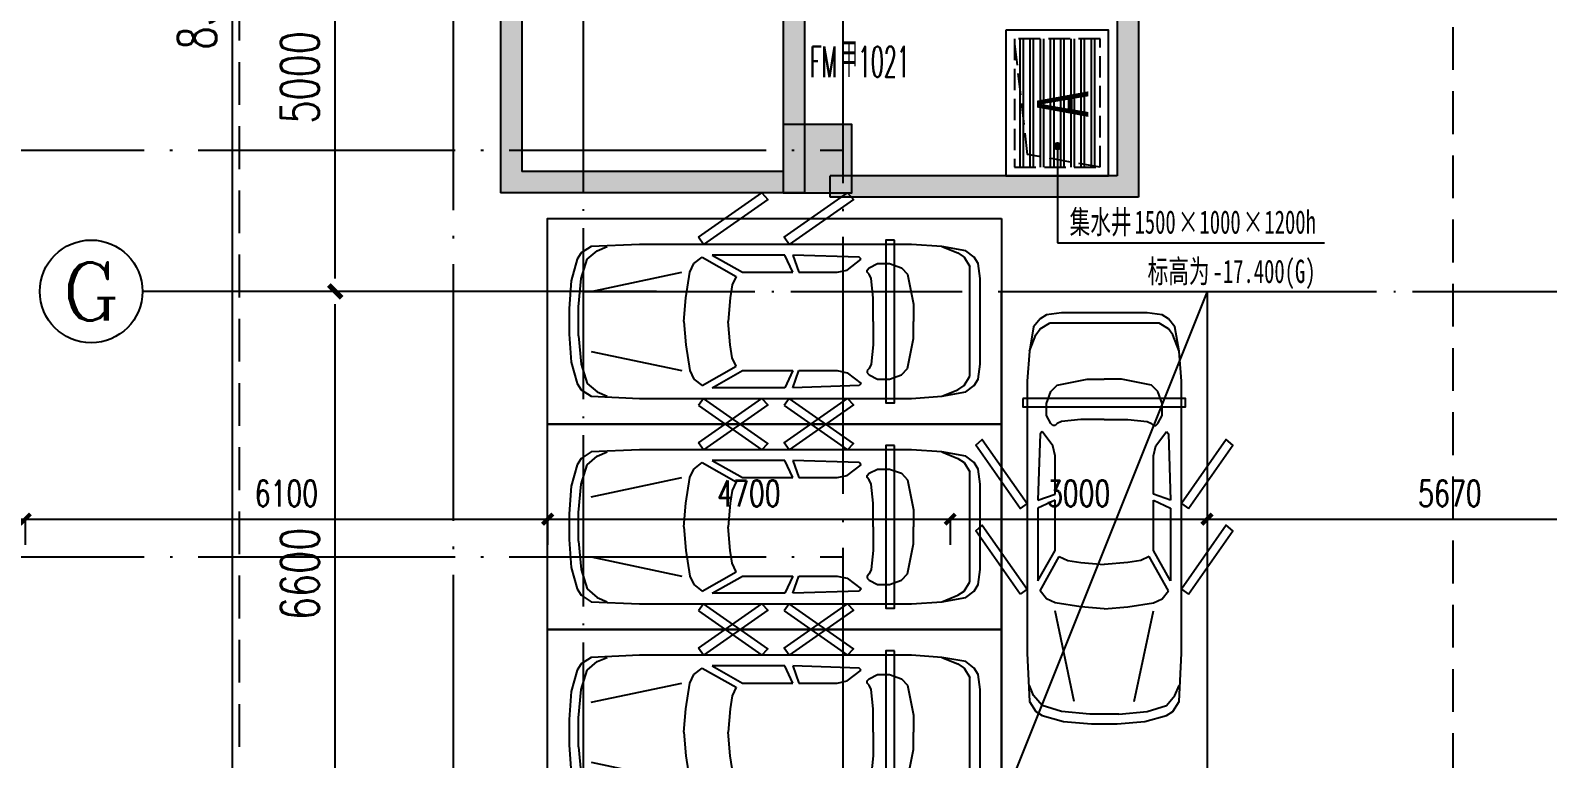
# Model space of a CAD drawing. Header units: millimetres. Extents: x 12325263 to 13848842, y -1463133 to 573208.
# Drawn here: x 12538387 to 12556104, y -1353345 to -1344837 of the extents above; entities that cross this region are included whole.
import ezdxf
from ezdxf.enums import TextEntityAlignment as Align

# ---------------------------------------------------------------- set-up
doc = ezdxf.new("R2010")
doc.units = ezdxf.units.MM
doc.header["$LTSCALE"] = 1000
for name, pattern in [('DASH', [0.35, 0.25, -0.1]), ('DASHED2', [0.375, 0.25, -0.125]), ('DOTE', [2.42, 2, -0.2, 0.02, -0.2]), ('地下室负三层平面图$0$-3F平面$0$$AUDIT_BAD_LTYPE2', [0])]:
    doc.linetypes.add(name, pattern=pattern)
for name, color, linetype in [('A-ANNO-DIMS', 83, 'Continuous'), ('A-AXIS', 16, 'DOTE'), ('A-WALL-PATT', 8, 'Continuous'), ('A_WALL(防火墙)', 151, 'Continuous'), ('AXIS', 3, 'Continuous'), ('AXIS_TEXT', 7, 'Continuous'), ('DOOR_FIRE_TEXT', 7, 'Continuous'), ('DOTE', 16, 'DOTE'), ('G-合 -3F地下室墙柱$0$COLUMN', 6, 'Continuous'), ('J-集水井', 40, 'Continuous'), ('PUB_HATCH', 8, 'Continuous'), ('PUB_TEXT', 7, 'Continuous'), ('人防墙', 6, 'Continuous'), ('商业酒店共享车位', 53, 'Continuous'), ('水沟+分水线', 133, 'Continuous'), ('车道中心线', 6, 'Continuous')]:
    doc.layers.add(name, color=color, linetype=linetype)
doc.styles.add('-黑体', font='simhei.ttf')
doc.styles.add('_TCH_AXIS', font='COMPLEX', dxfattribs={"bigfont": 'GBCBIG'})
doc.styles.add('_TCH_DIM_T3', font='SIMPLEX.shx', dxfattribs={"width": 0.705882, "bigfont": 'GBCBIG.shx'})
doc.styles.add('_TCH_WINDOW', font='SIMPLEX', dxfattribs={"width": 0.7, "height": 3.5, "bigfont": 'GBCBIG'})
doc.styles.add('COMPLEX', font='COMPLEX')
doc.styles.add('宋体', font='', dxfattribs={"width": 0.65})
doc.styles.get('宋体').set_extended_font_data('SimSun')
doc.dimstyles.new('_TCH_ARCH&&120', dxfattribs={"dimtxt": 306, "dimasz": 120, "dimexe": 300, "dimexo": 360, "dimgap": 147, "dimtad": 1, "dimdec": 0, "dimzin": 0, "dimdsep": 46, "dimtxsty": '_TCH_DIM_T3', "dimblk": 'ARCHTICK', "dimcen": 0.09, "dimclrt": 7, "dimazin": 2, "dimtfac": 1, "dimtdec": 0, "dimtix": 1, "dimtmove": 2, "dimatfit": 3, "dimfxl": 1, "dimfxlon": 1, "dimtolj": 1, "dimtzin": 0, "dimarcsym": 0})
doc.dimstyles.new('_TCH_ARCH&&150', dxfattribs={"dimtxt": 446.25, "dimasz": 150, "dimexe": 375, "dimexo": 450, "dimgap": 189.375, "dimtad": 1, "dimdec": 0, "dimzin": 0, "dimdsep": 46, "dimtxsty": '_TCH_DIM_T3', "dimblk": 'asdggshdfhsg_ArchTick', "dimcen": 0.09, "dimclrt": 7, "dimazin": 2, "dimtfac": 1, "dimtdec": 0, "dimtix": 1, "dimtmove": 2, "dimatfit": 3, "dimfxl": 1, "dimtolj": 1, "dimtzin": 0, "dimarcsym": 0})

# ---------------------------------------------------------------- blocks, each defined once
blk = doc.blocks.new('asdgafgf20230228-rf3')
at = {"layer": 'PUB_HATCH'}
for points in [[(1150, 26150), (900, 26400), (900, 13600), (1150, 13850)], [(4450, 19200), (4200, 19500), (4200, 13850), (4450, 13600)], [(8100, 15700), (8100, 13800), (8350, 13550), (8350, 15700)], [(4450, 13600), (4200, 13850), (1150, 13850), (900, 13600)], [(8350, 13550), (8100, 13800), (4751, 13800), (4751, 13550)]]:
    blk.add_hatch(color=256, dxfattribs=at).paths.add_polyline_path(points)
at = {"layer": '人防墙'}
for p, q in [((900, 26400), (900, 13600)), ((1150, 26150), (1150, 13850)), ((4200, 19500), (4200, 13850)), ((4450, 19200), (4450, 13600)), ((8100, 15700), (8100, 13800)), ((8350, 15700), (8350, 13550)), ((4200, 13850), (1150, 13850)), ((8100, 13800), (4751, 13800)), ((4751, 13550), (4751, 13800)), ((4450, 13600), (900, 13600)), ((8350, 13550), (4751, 13550))]:
    blk.add_line(p, q, dxfattribs=at)
blk = doc.blocks.new('A$C29311F2C')
at = {"layer": 'DOTE', "linetype": 'DOTE', "ltscale": 1.5}
for p, q in [((151904, 72413.1), (144763.1, 113082.9)), ((147477.5, 71313.8, 0), (140281.6, 112296, 0)), ((109732.2, 80140.6, 0), (149326.5, 87092.8)), ((110553.7, 75462.2, 0), (150148, 82414.4))]:
    blk.add_line(p, q, dxfattribs=at)
blk = doc.blocks.new('asdfasdgdrg')
at = {"layer": '车道中心线', "linetype": 'DASHED2', "ltscale": 2}
for p, q in [((-59056, -11591), (-59056, -40445)), ((-44886, -29932), (-44886, -74746))]:
    blk.add_line(p, q, dxfattribs=at)
blk = doc.blocks.new('asdfsfsdf')
at = {"color": 253, "linetype": '地下室负三层平面图$0$-3F平面$0$$AUDIT_BAD_LTYPE2', "transparency": 33554559, "extrusion": (0.000447791, 3.52996e-16, 1)}
for p, q in [((-500, -141, 0), (-725, -212, 0)), ((-169, -110, 0), (-500, -141, 0)), ((169, -110, 0), (-169, -110, 0)), ((169, -110, 0), (500, -141, 0)), ((500, -141, 0), (725, -212, 0)), ((-825, -329, 0), (-875, -447, 0)), ((-725, -212, 0), (-825, -329, 0)), ((-350, -259, 0), (-575, -1318, 0)), ((350, -259, 0), (575, -1318, 0)), ((725, -212, 0), (825, -329, 0)), ((825, -329, 0), (875, -447, 0)), ((-575, -1412, 0), (-675, -1459, 0)), ((-275, -1365, 0), (-575, -1412, 0)), ((0, -1341), (-275, -1365, 0)), ((0, -1341), (275, -1365, 0)), ((275, -1365, 0), (575, -1412, 0)), ((575, -1412, 0), (675, -1459, 0)), ((-675, -1459, 0), (-750, -1553, 0)), ((-750, -1553, 0), (-525, -1953, 0)), ((750, -1553, 0), (525, -1953, 0)), ((675, -1459, 0), (750, -1553, 0)), ((-775, -2518, 0), (-775, -1671, 0)), ((-775, -1671, 0), (-575, -2024, 0)), ((775, -1671, 0), (575, -2024, 0)), ((775, -2518, 0), (775, -1671, 0)), ((-525, -1953, 0), (-425, -1906, 0)), ((-425, -1906, 0), (-275, -1882, 0)), ((-275, -1882, 0), (0, -1859)), ((275, -1882, 0), (0, -1859)), ((425, -1906, 0), (275, -1882, 0)), ((525, -1953, 0), (425, -1906, 0)), ((-575, -2024, 0), (-575, -2612, 0)), ((575, -2024, 0), (575, -2612, 0)), ((-575, -2612, 0), (-775, -2518, 0)), ((-775, -2612, 0), (-575, -2682, 0)), ((-750, -3388, 0), (-775, -2612, 0)), ((575, -2612, 0), (775, -2518, 0)), ((775, -2612, 0), (575, -2682, 0)), ((750, -3388, 0), (775, -2612, 0)), ((-575, -2682, 0), (-575, -3129, 0)), ((575, -2682, 0), (575, -3129, 0)), ((-575, -3129, 0), (-600, -3247, 0)), ((575, -3129, 0), (600, -3247, 0)), ((-600, -3247, 0), (-725, -3412, 0)), ((600, -3247, 0), (725, -3412, 0)), ((-725, -3412, 0), (-750, -3388, 0)), ((-625, -3506, 0), (-675, -3600, 0)), ((-600, -3482, 0), (-625, -3506, 0)), ((-575, -3482, 0), (-600, -3482, 0)), ((-550, -3506, 0), (-575, -3482, 0)), ((-500, -3529, 0), (-550, -3506, 0)), ((-275, -3553, 0), (-500, -3529, 0)), ((275, -3553, 0), (500, -3529, 0)), ((500, -3529, 0), (550, -3506, 0)), ((550, -3506, 0), (575, -3482, 0)), ((575, -3482, 0), (600, -3482, 0)), ((600, -3482, 0), (625, -3506, 0)), ((625, -3506, 0), (675, -3600, 0)), ((725, -3412, 0), (750, -3388, 0)), ((-675, -3600, 0), (-675, -3741, 0)), ((0, -3553), (-275, -3553, 0)), ((0, -3553), (275, -3553, 0)), ((675, -3600, 0), (675, -3741, 0)), ((-675, -3741, 0), (-625, -3882, 0)), ((-625, -3882, 0), (-550, -3953, 0)), ((625, -3882, 0), (550, -3953, 0)), ((675, -3741, 0), (625, -3882, 0)), ((-550, -3953, 0), (-200, -4024, 0)), ((-200, -4024, 0), (0, -4024)), ((200, -4024, 0), (0, -4024)), ((550, -3953, 0), (200, -4024, 0)), ((-875, -4353, 0), (-800, -4541, 0)), ((875, -4353, 0), (800, -4541, 0)), ((-800, -4541, 0), (-750, -4612, 0)), ((800, -4541, 0), (750, -4612, 0)), ((-750, -4612, 0), (-641, -4680, 0)), ((641, -4680, 0), (-641, -4680, 0)), ((750, -4612, 0), (641, -4680, 0))]:
    blk.add_line(p, q, dxfattribs=at)
for points in [[(-475, -24), (-150, 0), (150, 0), (475, -24), (725, -94), (800, -141), (875, -259), (900, -824), (900, -4000), (875, -4353), (825, -4635), (750, -4729), (675, -4776), (500, -4800), (-500, -4800), (-675, -4776), (-750, -4729), (-825, -4635), (-875, -4353), (-900, -4000), (-900, -824), (-875, -259), (-800, -141), (-725, -94)], [(-982, -1513), (-1500, -2253), (-1425, -2321), (-900, -1571)]]:
    blk.add_lwpolyline(points, close=True, dxfattribs=at)
at = {"color": 253, "linetype": '地下室负三层平面图$0$-3F平面$0$$AUDIT_BAD_LTYPE2', "transparency": 33554559, "extrusion": (0.000447791, 3.52996e-16, 1), "elevation": 0}
for points in [[(982, -1513), (1500, -2253), (1425, -2321), (900, -1571)], [(-900, -2571), (-982, -2513), (-1500, -3253), (-1425, -3321)], [(982, -2513), (1500, -3253), (1425, -3321), (900, -2571)]]:
    blk.add_lwpolyline(points, close=True, dxfattribs=at)
blk = doc.blocks.new('A$C06465456')
for points in [[(0, 5300), (2400, 5300), (2400, 0), (0, 0)], [(250, 4050), (250, 3950), (2150, 3950), (2150, 4050)]]:
    blk.add_lwpolyline(points, close=True)
at = {"xscale": -1, "rotation": 180}
blk.add_blockref('asdfsfsdf', (1200, 250), dxfattribs=at)
blk = doc.blocks.new('A$C122A6A94')
blk.add_line((0, 2400), (6000, 0))
for points in [[(0, 0), (0, 2400), (6000, 2400), (6000, 0)], [(1250, 250), (1350, 250), (1350, 2150), (1250, 2150)]]:
    blk.add_lwpolyline(points, close=True)
at = {"xscale": -1, "rotation": 270}
blk.add_blockref('asdfsfsdf', (5050, 1200), dxfattribs=at)
blk = doc.blocks.new('_AXISO')
blk.add_circle((0, 0), 0.5)
at = {"layer": 'AXIS_TEXT', "style": 'COMPLEX', "width": 1.041667}
blk.add_attdef('A', text='', height=0.56, dxfattribs=at).set_placement((-0.25, -0.28), (0.25, -0.28), align=Align.FIT)
blk = doc.blocks.new('asdggshdfhsg_ArchTick')
at = {"color": 0, "linetype": 'ByBlock', "const_width": 0.4}
blk.add_lwpolyline([(-0.5, -0.5), (0.5, 0.5)], dxfattribs=at)
blk = doc.blocks.new('*D5258')
at = {"layer": 'AXIS', "color": 0, "lineweight": -2, "transparency": 16777216}
for p, q in [((12411817, 1078990), (12406942, 1078990)), ((12407317, 996140), (12407317, 1078840)), ((12411817, 995990), (12406942, 995990))]:
    blk.add_line(p, q, dxfattribs=at)
at = {"layer": 'Defpoints', "color": 0, "transparency": 16777216}
for p in [(12407317, 1078990), (12412267, 1078990), (12412267, 995990)]:
    blk.add_point(p, dxfattribs=at)
at = {"layer": 'AXIS', "color": 0, "lineweight": -2, "transparency": 16777216, "xscale": 150, "yscale": 150, "zscale": 150}
for p, rotation in [((12407317, 1078990), 90), ((12407317, 995990), 270)]:
    blk.add_blockref('asdggshdfhsg_ArchTick', p, dxfattribs=dict(at, rotation=rotation))
at = {"layer": 'AXIS', "color": 7, "transparency": 16777216, "insert": (12406904, 1037490), "char_height": 446.2, "attachment_point": 5, "rotation": 90, "style": '_TCH_DIM_T3'}
blk.add_mtext('\\A1;83000', dxfattribs=at)
blk = doc.blocks.new('*D5265')
at = {"layer": 'AXIS', "color": 0, "lineweight": -2, "transparency": 16777216}
for p, q in [((12411816.81071, 1033989.75909), (12408141.81071, 1033989.75909)), ((12408516.81071, 1027539.75909), (12408516.81071, 1033839.75909)), ((12411816.81071, 1027389.75909), (12408141.81071, 1027389.75909))]:
    blk.add_line(p, q, dxfattribs=at)
at = {"layer": 'Defpoints', "color": 0, "transparency": 16777216}
for p in [(12408516.81071, 1033989.75909), (12412266.81071, 1033989.75909), (12412266.81071, 1027389.75909)]:
    blk.add_point(p, dxfattribs=at)
at = {"layer": 'AXIS', "color": 0, "lineweight": -2, "transparency": 16777216, "xscale": 150, "yscale": 150, "zscale": 150}
for p, rotation in [((12408516.81071, 1033989.75909), 90), ((12408516.81071, 1027389.75909), 270)]:
    blk.add_blockref('asdggshdfhsg_ArchTick', p, dxfattribs=dict(at, rotation=rotation))
at = {"layer": 'AXIS', "color": 7, "transparency": 16777216, "insert": (12408104.31071, 1030689.75909), "char_height": 446.25, "attachment_point": 5, "rotation": 90, "style": '_TCH_DIM_T3'}
blk.add_mtext('\\A1;6600', dxfattribs=at)
blk = doc.blocks.new('*D5266')
at = {"layer": 'AXIS', "color": 0, "lineweight": -2, "transparency": 16777216}
for p, q in [((12411817, 1038990), (12408142, 1038990)), ((12408517, 1034140), (12408517, 1038840)), ((12411817, 1033990), (12408142, 1033990))]:
    blk.add_line(p, q, dxfattribs=at)
at = {"layer": 'Defpoints', "color": 0, "transparency": 16777216}
for p in [(12408517, 1038990), (12412267, 1038990), (12412267, 1033990)]:
    blk.add_point(p, dxfattribs=at)
at = {"layer": 'AXIS', "color": 0, "lineweight": -2, "transparency": 16777216, "xscale": 150, "yscale": 150, "zscale": 150}
for p, rotation in [((12408517, 1038990), 90), ((12408517, 1033990), 270)]:
    blk.add_blockref('asdggshdfhsg_ArchTick', p, dxfattribs=dict(at, rotation=rotation))
at = {"layer": 'AXIS', "color": 7, "transparency": 16777216, "insert": (12408104, 1036490), "char_height": 446.2, "attachment_point": 5, "rotation": 90, "style": '_TCH_DIM_T3'}
blk.add_mtext('\\A1;5000', dxfattribs=at)
blk = doc.blocks.new('A$C0F4A4D7E')
at = {"layer": 'J-集水井', "linetype": 'DASH'}
h = blk.add_hatch(dxfattribs=at)
h.set_pattern_fill('ANSI32', color=98, scale=25, angle=495, style=0)
h.set_pattern_definition([(180, (200, -200), (-2e-09, -119.0625), []), (180, (160.31, -160.31), (-2e-09, -119.0625), [])])
edge = h.paths.add_edge_path()
edge.add_line((0, 0), (1500, 0))
edge.add_line((1500, 0), (1500, 1000))
edge.add_line((1500, 1000), (0, 1000))
edge.add_line((0, 1000), (0, 0))
at = {"layer": 'J-集水井', "color": 251, "linetype": 'Continuous'}
blk.add_lwpolyline([(1600, 1100), (-100, 1100), (-100, -100), (1600, -100)], close=True, dxfattribs=at)
at = {"layer": 'J-集水井', "linetype": 'DASH'}
blk.add_lwpolyline([(1500, 1000), (0, 1000), (0, 0), (1500, 0)], close=True, dxfattribs=at)
blk.add_lwpolyline([(0, 0), (151, 847), (1500, 1000)], dxfattribs=at)
at = {"layer": 'J-集水井', "color": 7, "style": '-黑体', "width": 0.8}
blk.add_text('A', height=600, rotation=0, dxfattribs=at).set_placement((575, 136))
blk = doc.blocks.new('_FZH')
blk.add_lwpolyline([(-0.5, -0.5), (0.5, -0.5), (0.5, 0.5), (-0.5, 0.5)], close=True)
at = {"layer": 'PUB_HATCH'}
blk.add_solid([(-0.5, -0.5), (0.5, -0.5), (-0.5, 0.5), (0.5, 0.5)], dxfattribs=at)
blk = doc.blocks.new('asdggG-合 -3F地下室墙柱')
at = {"layer": 'G-合 -3F地下室墙柱$0$COLUMN', "color": 2, "xscale": 800.0000001000512, "yscale": 799.9999977724053, "zscale": 799.9999977724053, "rotation": 9.958774286284708}
blk.add_blockref('_FZH', (711592082, 2542225480), dxfattribs=at)
blk = doc.blocks.new('_ArchTick')
at = {"color": 0, "linetype": 'ByBlock', "const_width": 0.4}
blk.add_lwpolyline([(-0.5, -0.5), (0.5, 0.5)], dxfattribs=at)
blk = doc.blocks.new('*D3703')
at = {"layer": 'A-ANNO-DIMS', "color": 0, "lineweight": -2, "transparency": 16777216}
for p, q in [((12533027, -1350546), (12533027, -1350847)), ((12533027, -1350547), (12538327, -1350547)), ((12538327, -1350546), (12538327, -1350847))]:
    blk.add_line(p, q, dxfattribs=at)
at = {"layer": 'Defpoints', "color": 0, "transparency": 16777216}
for p in [(12533027, -1349337), (12538327, -1349337), (12538327, -1350547)]:
    blk.add_point(p, dxfattribs=at)
at = {"layer": 'A-ANNO-DIMS', "color": 0, "lineweight": -2, "transparency": 16777216, "xscale": 120, "yscale": 120, "zscale": 120, "rotation": 180}
blk.add_blockref('_ArchTick', (12533027, -1350547), dxfattribs=at)
at = {"layer": 'A-ANNO-DIMS', "color": 0, "lineweight": -2, "transparency": 16777216, "xscale": 120, "yscale": 120, "zscale": 120}
blk.add_blockref('_ArchTick', (12538327, -1350547), dxfattribs=at)
at = {"layer": 'A-ANNO-DIMS', "color": 7, "transparency": 16777216, "insert": (12535677, -1350247), "char_height": 306, "attachment_point": 5, "style": '_TCH_DIM_T3'}
blk.add_mtext('\\A1;5300', dxfattribs=at)
blk = doc.blocks.new('*D3704')
at = {"layer": 'A-ANNO-DIMS', "color": 0, "lineweight": -2, "transparency": 16777216}
for p, q in [((12538327, -1350546), (12538327, -1350847)), ((12538327, -1350547), (12544427, -1350547)), ((12544427, -1350546), (12544427, -1350847))]:
    blk.add_line(p, q, dxfattribs=at)
at = {"layer": 'Defpoints', "color": 0, "transparency": 16777216}
for p in [(12538327, -1349337), (12544427, -1349337), (12544427, -1350547)]:
    blk.add_point(p, dxfattribs=at)
at = {"layer": 'A-ANNO-DIMS', "color": 0, "lineweight": -2, "transparency": 16777216, "xscale": 120, "yscale": 120, "zscale": 120, "rotation": 180}
blk.add_blockref('_ArchTick', (12538327, -1350547), dxfattribs=at)
at = {"layer": 'A-ANNO-DIMS', "color": 0, "lineweight": -2, "transparency": 16777216, "xscale": 120, "yscale": 120, "zscale": 120}
blk.add_blockref('_ArchTick', (12544427, -1350547), dxfattribs=at)
at = {"layer": 'A-ANNO-DIMS', "color": 7, "transparency": 16777216, "insert": (12541377, -1350247), "char_height": 306, "attachment_point": 5, "style": '_TCH_DIM_T3'}
blk.add_mtext('\\A1;6100', dxfattribs=at)
blk = doc.blocks.new('*D3705')
at = {"layer": 'A-ANNO-DIMS', "color": 0, "lineweight": -2, "transparency": 16777216}
for p, q in [((12544427, -1350546), (12544427, -1350847)), ((12544427, -1350547), (12549127, -1350547)), ((12549127, -1350546), (12549127, -1350847))]:
    blk.add_line(p, q, dxfattribs=at)
at = {"layer": 'Defpoints', "color": 0, "transparency": 16777216}
for p in [(12544427, -1349337), (12549127, -1349337), (12549127, -1350547)]:
    blk.add_point(p, dxfattribs=at)
at = {"layer": 'A-ANNO-DIMS', "color": 0, "lineweight": -2, "transparency": 16777216, "xscale": 120, "yscale": 120, "zscale": 120, "rotation": 180}
blk.add_blockref('_ArchTick', (12544427, -1350547), dxfattribs=at)
at = {"layer": 'A-ANNO-DIMS', "color": 0, "lineweight": -2, "transparency": 16777216, "xscale": 120, "yscale": 120, "zscale": 120}
blk.add_blockref('_ArchTick', (12549127, -1350547), dxfattribs=at)
at = {"layer": 'A-ANNO-DIMS', "color": 7, "transparency": 16777216, "insert": (12546777, -1350247), "char_height": 306, "attachment_point": 5, "style": '_TCH_DIM_T3'}
blk.add_mtext('\\A1;4700', dxfattribs=at)
blk = doc.blocks.new('*D3706')
at = {"layer": 'A-ANNO-DIMS', "color": 0, "lineweight": -2, "transparency": 16777216}
for p, q in [((12549127, -1350546), (12549127, -1350847)), ((12549127, -1350547), (12552127, -1350547)), ((12552127, -1350546), (12552127, -1350847))]:
    blk.add_line(p, q, dxfattribs=at)
at = {"layer": 'Defpoints', "color": 0, "transparency": 16777216}
for p in [(12549127, -1349337), (12552127, -1349337), (12552127, -1350547)]:
    blk.add_point(p, dxfattribs=at)
at = {"layer": 'A-ANNO-DIMS', "color": 0, "lineweight": -2, "transparency": 16777216, "xscale": 120, "yscale": 120, "zscale": 120, "rotation": 180}
blk.add_blockref('_ArchTick', (12549127, -1350547), dxfattribs=at)
at = {"layer": 'A-ANNO-DIMS', "color": 0, "lineweight": -2, "transparency": 16777216, "xscale": 120, "yscale": 120, "zscale": 120}
blk.add_blockref('_ArchTick', (12552127, -1350547), dxfattribs=at)
at = {"layer": 'A-ANNO-DIMS', "color": 7, "transparency": 16777216, "insert": (12550627, -1350247), "char_height": 306, "attachment_point": 5, "style": '_TCH_DIM_T3'}
blk.add_mtext('\\A1;3000', dxfattribs=at)
blk = doc.blocks.new('*D3707')
at = {"layer": 'A-ANNO-DIMS', "color": 0, "lineweight": -2, "transparency": 16777216}
for p, q in [((12552127, -1350546), (12552127, -1350847)), ((12552127, -1350547), (12557797, -1350547)), ((12557797, -1350546), (12557797, -1350847))]:
    blk.add_line(p, q, dxfattribs=at)
at = {"layer": 'Defpoints', "color": 0, "transparency": 16777216}
for p in [(12552127, -1349337), (12557797, -1349337), (12557797, -1350547)]:
    blk.add_point(p, dxfattribs=at)
at = {"layer": 'A-ANNO-DIMS', "color": 0, "lineweight": -2, "transparency": 16777216, "xscale": 120, "yscale": 120, "zscale": 120, "rotation": 180}
blk.add_blockref('_ArchTick', (12552127, -1350547), dxfattribs=at)
at = {"layer": 'A-ANNO-DIMS', "color": 0, "lineweight": -2, "transparency": 16777216, "xscale": 120, "yscale": 120, "zscale": 120}
blk.add_blockref('_ArchTick', (12557797, -1350547), dxfattribs=at)
at = {"layer": 'A-ANNO-DIMS', "color": 7, "transparency": 16777216, "insert": (12554962, -1350247), "char_height": 306, "attachment_point": 5, "style": '_TCH_DIM_T3'}
blk.add_mtext('\\A1;5670', dxfattribs=at)
blk = doc.blocks.new('qlzw')
at = {"layer": 'A-AXIS'}
for p, q in [((12411416.8, 979489.8), (12411416.8, 1082089.8)), ((12411416.8, 1033989.8), (12486866.8, 1033989.8))]:
    blk.add_line(p, q, dxfattribs=at)
at = {"layer": 'AXIS'}
blk.add_line((12412266.8, 1033989.8), (12406266.8, 1033989.8), dxfattribs=at)
ref = blk.add_blockref('_AXISO', (12405666.8, 1033989.8), dxfattribs=dict(at, xscale=1200, yscale=1200, zscale=1200))
ref.add_attrib('A', 'G', dxfattribs={"layer": 'AXIS_TEXT', "height": 678.8, "style": '_TCH_AXIS', "width": 1.166667}).set_placement((12405327.4, 1033650.3), (12406006.2, 1033650.3), align=Align.FIT)
for p1, p2, distance, picture, middle in [((12412266.8, 995989.8), (12412266.8, 1078989.8), 4950, '*D5258', (12406904.3, 1037489.8)), ((12412266.8, 1033989.8), (12412266.8, 1038989.8), 3750, '*D5266', (12408104.3, 1036489.8)), ((12412266.8, 1027389.8), (12412266.8, 1033989.8), 3750, '*D5265', (12408104.3, 1030689.8))]:
    dim = blk.add_aligned_dim(p1=p1, p2=p2, distance=distance, dimstyle='_TCH_ARCH&&150', dxfattribs=at)
    dim.commit()
    dim.dimension.update_dxf_attribs({"geometry": picture, "text_midpoint": middle})

msp = doc.modelspace()

# ---------------------------------------------------------------- hatches: boundary and pattern name
at = {"layer": 'A-WALL-PATT'}
h = msp.add_hatch(dxfattribs=at)
h.set_pattern_fill('ANSI37', color=252, scale=400)
h.set_pattern_definition([(45, (0, 0), (-449.012806, 449.012806), []), (135, (0, 0), (-449.012806, -449.012806), [])])
h.paths.add_polyline_path([(12504241.6, -1283958), (12637591.6, -1283958), (12637591.6, -1405608), (12504241.6, -1405608)])
h.paths.add_polyline_path([(12536667.4, -1284257.5), (12508912.2, -1303721.7), (12510476.6, -1305952.6), (12510476.6, -1360683.5), (12523697, -1360697.5), (12523657.2, -1398386.8), (12613949.5, -1398386.7), (12628138.6, -1317575.9), (12611264, -1314613), (12574996.8, -1314613), (12574997.8, -1307236.8), (12568296.8, -1307236.8), (12568296.8, -1310085.9), (12554779.2, -1310084.1)], flags=16)

# ---------------------------------------------------------------- linework, layer by layer
at = {"layer": 'AXIS'}
for p, q in [((12550380.3, -1346190), (12550380.3, -1347320)), ((12550380.3, -1347320), (12553500, -1347320))]:
    msp.add_line(p, q, dxfattribs=at)
at = {"layer": 'AXIS', "const_width": 48}
msp.add_lwpolyline([(12550380.3, -1346166, 1), (12550380.3, -1346214, 1)], format="xyb", close=True, dxfattribs=at)

# ---------------------------------------------------------------- block references
for name, p, rotation in [('asdggG-合 -3F地下室墙柱', (-1127969968.4, -2382206141), 350.0413192028868), ('A$C29311F2C', (12385739.2, -1406192.9), 350.0412492537989)]:
    msp.add_blockref(name, p, dxfattribs=dict(rotation=rotation))
msp.add_blockref('asdfasdgdrg', (12599882.7, -1314116.3))
at = {"layer": 'A_WALL(防火墙)'}
msp.add_blockref('qlzw', (133430, -2381876.5), dxfattribs=at)
at = {"layer": '人防墙'}
msp.add_blockref('asdgafgf20230228-rf3', (12542976.8, -1360336.8), dxfattribs=at)
at = {"layer": '商业酒店共享车位', "rotation": 270}
for name, p in [('A$C06465456', (12544426.8, -1347036.8)), ('A$C122A6A94', (12549726.8, -1347886.8)), ('A$C06465456', (12544426.8, -1349436.8)), ('A$C06465456', (12544426.8, -1351836.8))]:
    msp.add_blockref(name, p, dxfattribs=at)
at = {"layer": '水沟+分水线', "rotation": 90}
msp.add_blockref('A$C0F4A4D7E', (12550877, -1346436.9), dxfattribs=at)

# ---------------------------------------------------------------- texts
at = {"layer": 'DOOR_FIRE_TEXT', "style": '_TCH_WINDOW'}
for s, height, width, p in [('FM', 357, 0.494118, (12547491.2, -1345382.7)), ('甲', 405.1, 0.7, (12547844, -1345382.7)), ('1021', 357, 0.494118, (12548050.4, -1345382.7))]:
    msp.add_text(s, height=height, rotation=0.00001, dxfattribs=dict(at, width=width)).set_placement(p)
at = {"layer": 'PUB_TEXT', "style": '宋体', "width": 0.65}
for s, p in [('集水井', (12550521.8, -1347212)), ('1500', (12551280.1, -1347212)), ('×', (12551785.6, -1347212)), ('1000', (12552038.4, -1347212)), ('×', (12552543.9, -1347212)), ('1200h', (12552796.6, -1347212)), ('标高为', (12551433.1, -1347788)), ('-17.400(G)', (12552191.4, -1347788))]:
    msp.add_text(s, height=271.9, dxfattribs=at).set_placement(p)

# ---------------------------------------------------------------- dimensions: what is measured, and where the dimension line sits
at = {"layer": 'A-ANNO-DIMS'}
for p1, p2, picture, middle in [((12533026.8, -1349336.8), (12538326.8, -1349336.8), '*D3703', (12535676.8, -1350247.3)), ((12538326.8, -1349336.8), (12544426.8, -1349336.8), '*D3704', (12541376.8, -1350247.3)), ((12544426.8, -1349336.8), (12549126.8, -1349336.8), '*D3705', (12546776.8, -1350247.3)), ((12549126.8, -1349336.8), (12552126.8, -1349336.8), '*D3706', (12550626.8, -1350247.3)), ((12552126.8, -1349336.8), (12557796.8, -1349336.8), '*D3707', (12554961.8, -1350247.3))]:
    dim = msp.add_aligned_dim(p1=p1, p2=p2, distance=-1210.5, dimstyle='_TCH_ARCH&&120', dxfattribs=at)
    dim.commit()
    dim.dimension.update_dxf_attribs({"geometry": picture, "text_midpoint": middle})

doc.saveas('drawing.dxf')
